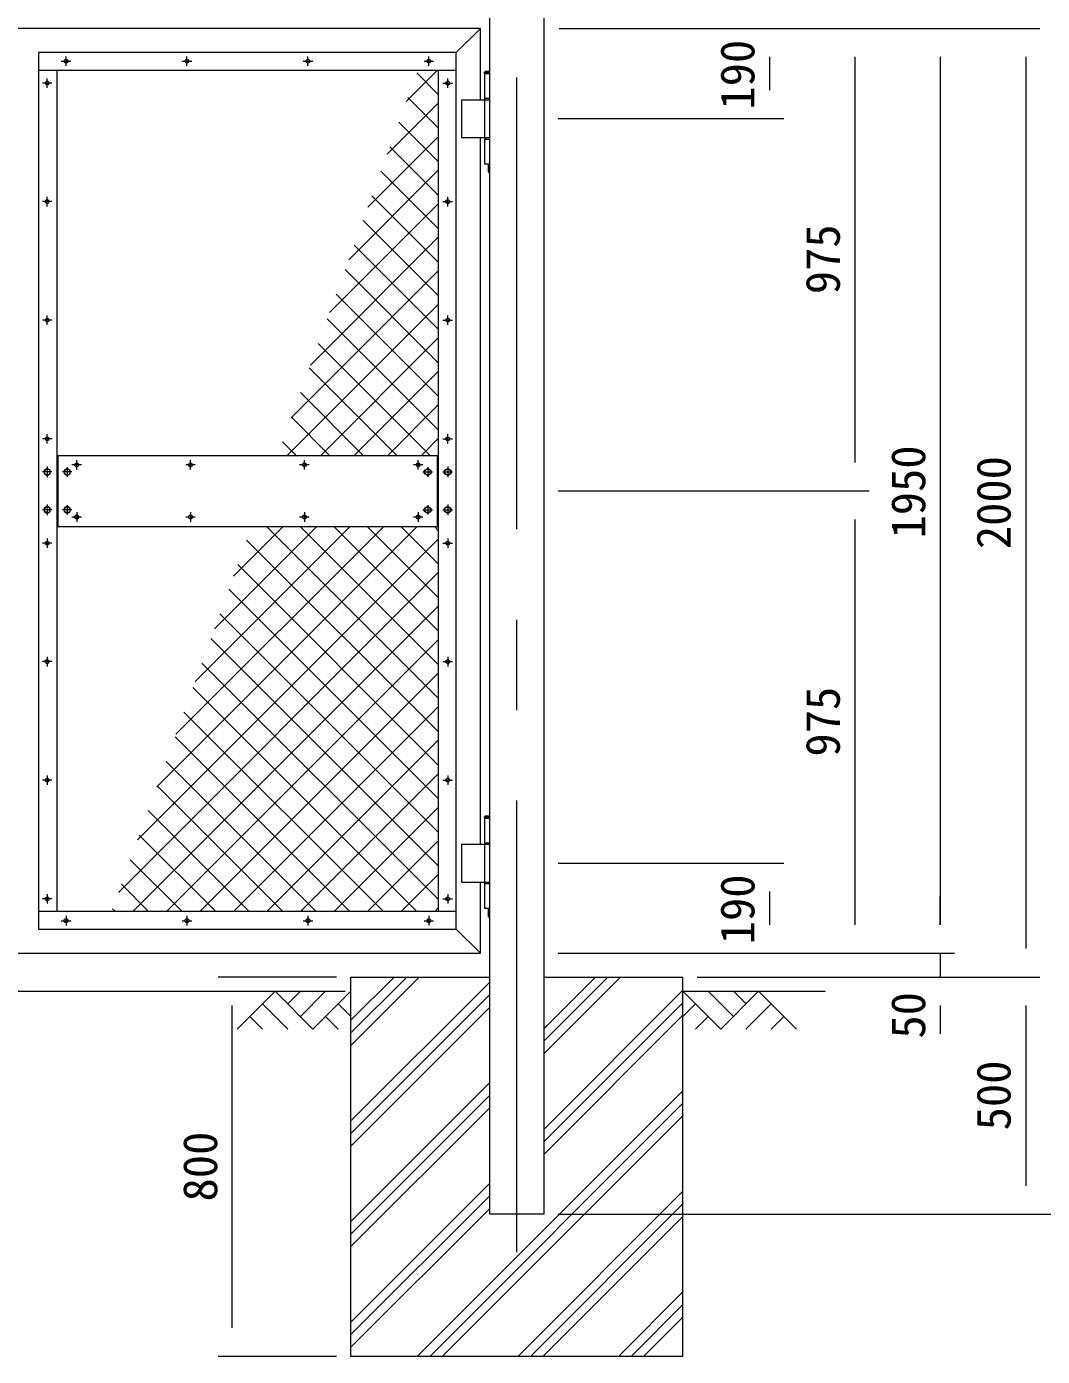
# Model space of a CAD drawing. Units: millimetres, scale not verified. Extents: x -6300 to 6300, y -4455 to 4455.
# Drawn here: x -355 to 1786, y -2581 to 224 of the extents above; entities that cross this region are included whole.
import ezdxf
from ezdxf.enums import TextEntityAlignment as Align

# ---------------------------------------------------------------- set-up
doc = ezdxf.new("R2010")
doc.units = ezdxf.units.MM
doc.header["$LTSCALE"] = 30
doc.linetypes.add('USER1', pattern=[50.8, 31.75, -6.35, 6.35, -6.35])
for name, color, linetype, lineweight in [('0-0_D-DCR-HCH', 7, 'Continuous', 9), ('0-1_D-STR4', 7, 'Continuous', 9), ('0-2_D-STR1', 1, 'Continuous', 18), ('0-3_D-STR3', 3, 'Continuous', 13), ('0-4_D-BMK', 2, 'USER1', 13), ('0-5_D-BGD', 7, 'Continuous', 9), ('0-6_D-STR-DIM', 7, 'Continuous', 9)]:
    doc.layers.add(name, color=color, linetype=linetype, lineweight=lineweight)
doc.styles.add('ＭＳ ゴシック', font='')
doc.styles.get('ＭＳ ゴシック').set_extended_font_data('MS Gothic')

msp = doc.modelspace()

# ---------------------------------------------------------------- linework, layer by layer
at = {"layer": '0-0_D-DCR-HCH'}
for p, q in [((445.53, 65.5), (510.71, 130.68)), ((512.82, 80.5), (467.49, 125.83)), ((405.07, -45.68), (512.82, 62.08)), ((512.82, 9.79), (448.62, 73.99)), ((512.82, -60.92), (429.75, 22.14)), ((364.6, -156.85), (512.82, -8.63)), ((512.82, -131.64), (410.88, -29.7)), ((324.14, -268.03), (512.82, -79.34)), ((512.82, -202.35), (392.01, -81.54)), ((512.82, -273.06), (373.14, -133.38)), ((283.67, -379.2), (512.82, -150.05)), ((512.82, -343.77), (354.28, -185.22)), ((243.21, -490.38), (512.82, -220.77)), ((512.82, -414.48), (335.41, -237.07)), ((202.74, -601.55), (512.82, -291.48)), ((512.82, -485.19), (316.54, -288.91)), ((194.49, -680.52), (512.82, -362.19)), ((512.82, -555.9), (297.67, -340.75)), ((512.82, -626.61), (278.8, -392.59)), ((496.02, -680.52), (259.93, -444.43)), ((265.2, -680.52), (512.82, -432.9)), ((425.31, -680.52), (241.06, -496.27)), ((335.91, -680.52), (512.82, -503.61)), ((354.6, -680.52), (222.19, -548.12)), ((406.62, -680.52), (512.82, -574.32)), ((283.89, -680.52), (203.32, -599.96)), ((213.18, -680.52), (184.46, -651.8)), ((477.33, -680.52), (512.82, -645.03)), ((-80.51, -1379.78), (468.75, -830.52)), ((-40.04, -1268.6), (398.04, -830.52)), ((0.42, -1157.43), (327.33, -830.52)), ((40.89, -1046.25), (256.62, -830.52)), ((81.35, -935.08), (185.91, -830.52)), ((512.82, -1192.3), (151.04, -830.52)), ((512.82, -1121.58), (221.75, -830.52)), ((512.82, -1050.87), (292.46, -830.52)), ((512.82, -980.16), (363.18, -830.52)), ((512.82, -909.45), (433.89, -830.52)), ((512.82, -838.74), (504.6, -830.52)), ((-120.97, -1490.95), (512.82, -857.16)), ((512.82, -1263.01), (108.98, -859.17)), ((512.82, -1333.72), (90.11, -911.01)), ((-161.44, -1602.13), (512.82, -927.87)), ((512.82, -1404.43), (71.24, -962.85)), ((-130.32, -1641.72), (512.82, -998.58)), ((512.82, -1475.14), (52.37, -1014.69)), ((-59.61, -1641.72), (512.82, -1069.29)), ((512.82, -1545.85), (33.5, -1066.53)), ((512.82, -1616.56), (14.64, -1118.38)), ((11.1, -1641.72), (512.82, -1140)), ((467.27, -1641.72), (-4.23, -1170.22)), ((396.56, -1641.72), (-23.1, -1222.06)), ((81.81, -1641.72), (512.82, -1210.71)), ((325.85, -1641.72), (-41.97, -1273.9)), ((152.53, -1641.72), (512.82, -1281.43)), ((255.14, -1641.72), (-60.84, -1325.74)), ((223.24, -1641.72), (512.82, -1352.14)), ((184.43, -1641.72), (-79.71, -1377.58)), ((113.72, -1641.72), (-98.58, -1429.43)), ((293.95, -1641.72), (512.82, -1422.85)), ((43, -1641.72), (-117.45, -1481.27)), ((364.66, -1641.72), (512.82, -1493.56)), ((-27.71, -1641.72), (-136.32, -1533.11)), ((435.37, -1641.72), (512.82, -1564.27)), ((-98.42, -1641.72), (-155.18, -1584.95)), ((-169.13, -1641.72), (-174.05, -1636.79)), ((506.08, -1641.72), (512.82, -1634.98)), ((328.62, -1924.8), (472.9, -1780.52)), ((328.62, -1898.28), (446.38, -1780.52)), ((328.62, -1871.76), (419.86, -1780.52)), ((328.62, -2083.89), (621.47, -1791.04)), ((735.77, -1941.91), (897.16, -1780.52)), ((735.77, -1915.39), (870.64, -1780.52)), ((735.77, -1888.88), (844.13, -1780.52)), ((168.98, -1810.52), (89.17, -1890.34)), ((168.98, -1810.52), (248.8, -1890.34)), ((195.59, -1837.13), (222.2, -1810.52)), ((222.2, -1863.73), (275.41, -1810.52)), ((248.8, -1890.34), (328.62, -1810.52)), ((328.62, -2110.41), (621.47, -1817.56)), ((735.77, -2101.01), (1028.62, -1808.16)), ((1108.44, -1890.34), (1028.62, -1810.52)), ((1135.04, -1863.73), (1081.83, -1810.52)), ((1188.26, -1810.52), (1108.44, -1890.34)), ((1161.79, -1837.26), (1135.04, -1810.52)), ((1188.26, -1810.52), (1268.07, -1890.34)), ((142.38, -1837.13), (195.83, -1890.34)), ((302.01, -1837.13), (328.62, -1863.61)), ((328.62, -2136.93), (621.47, -1844.08)), ((735.77, -2127.52), (1028.62, -1834.67)), ((1055.23, -1837.13), (1028.62, -1863.61)), ((1214.86, -1837.13), (1161.41, -1890.34)), ((115.77, -1863.73), (142.5, -1890.34)), ((275.41, -1863.73), (302.14, -1890.34)), ((735.77, -2154.04), (1028.62, -1861.19)), ((1081.83, -1863.73), (1055.1, -1890.34)), ((1241.47, -1863.73), (1214.74, -1890.34)), ((328.62, -2296.03), (621.47, -2003.18)), ((328.62, -2322.54), (621.47, -2029.69)), ((468.39, -2580.52), (1028.62, -2020.29)), ((494.91, -2580.52), (1028.62, -2046.81)), ((328.62, -2349.06), (621.47, -2056.21)), ((521.42, -2580.52), (1028.62, -2073.32)), ((328.62, -2508.16), (621.47, -2215.31)), ((328.62, -2534.67), (621.47, -2241.82)), ((680.52, -2580.52), (1028.62, -2232.42)), ((328.62, -2561.19), (621.47, -2268.34)), ((707.04, -2580.52), (1028.62, -2258.94)), ((733.56, -2580.52), (1028.62, -2285.46)), ((892.65, -2580.52), (1028.62, -2444.55)), ((919.17, -2580.52), (1028.62, -2471.07)), ((945.69, -2580.52), (1028.62, -2497.59))]:
    msp.add_line(p, q, dxfattribs=at)
at = {"layer": '0-1_D-STR4'}
for p, q in [((735.77, -1780.52), (1028.62, -1780.52)), ((1028.62, -2580.52), (1028.62, -1780.52)), ((1028.62, -2580.52), (328.62, -2580.52))]:
    msp.add_line(p, q, dxfattribs=at)
msp.add_lwpolyline([(328.62, -2580.52), (328.62, -1780.52), (621.47, -1780.52)], dxfattribs=at)
at = {"layer": '0-2_D-STR1'}
for p, q in [((621.47, -2280.52), (621.47, 1209.48)), ((735.77, -2280.52), (735.77, 1209.48)), ((550.82, 168.68), (601.62, 219.48)), ((-329.48, 168.68), (-329.48, -1679.72)), ((601.62, -1500.52), (601.62, -10.52)), ((550.82, -1679.72), (601.62, -1730.52)), ((735.77, -2280.52), (621.47, -2280.52))]:
    msp.add_line(p, q, dxfattribs=at)
for points in [[(601.62, 69.48), (601.62, 219.48), (-1311.38, 219.48), (-1311.38, -738.52)], [(-329.48, -1679.72), (550.82, -1679.72), (550.82, 168.68), (-329.48, 168.68)], [(-1276.48, -1730.52), (601.62, -1730.52), (601.62, -1580.52)]]:
    msp.add_lwpolyline(points, dxfattribs=at)
at = {"layer": '0-3_D-STR3'}
for p, q in [((550.82, 130.68), (-329.48, 130.68)), ((-291.48, 130.68), (-291.48, -1641.72)), ((512.82, 130.68), (512.82, -1641.72)), ((610.29, 124.48), (621.47, 124.48)), ((610.29, 124.48), (610.29, -65.52)), ((612.31, 129.48), (610.31, 127.48)), ((610.31, 127.48), (621.47, 127.48)), ((610.31, 124.48), (610.31, 127.48)), ((612.31, 129.48), (621.47, 129.48)), ((562.09, 69.48), (621.47, 69.48)), ((562.09, 69.48), (562.09, -10.52)), ((610.29, 72.48), (621.47, 72.48)), ((562.09, -10.52), (621.47, -10.52)), ((610.29, -13.52), (621.47, -13.52)), ((610.29, -65.52), (621.47, -65.52)), ((617.79, -65.52), (617.79, -80.52)), ((-291.48, -680.52), (512.82, -680.52)), ((-289.33, -680.52), (-289.33, -830.52)), ((510.67, -680.52), (510.67, -830.52)), ((-291.48, -830.52), (512.82, -830.52)), ((610.29, -1445.52), (621.47, -1445.52)), ((610.29, -1445.52), (610.29, -1635.52)), ((612.31, -1440.52), (610.31, -1442.52)), ((610.31, -1442.52), (621.47, -1442.52)), ((610.31, -1445.52), (610.31, -1442.52)), ((612.31, -1440.52), (621.47, -1440.52)), ((562.09, -1500.52), (621.47, -1500.52)), ((562.09, -1500.52), (562.09, -1580.52)), ((610.29, -1497.52), (621.47, -1497.52)), ((562.09, -1580.52), (621.47, -1580.52)), ((610.29, -1583.52), (621.47, -1583.52)), ((-329.48, -1641.72), (550.82, -1641.72)), ((610.29, -1635.52), (621.47, -1635.52)), ((617.79, -1635.52), (617.79, -1650.52))]:
    msp.add_line(p, q, dxfattribs=at)
for points in [[(621.47, -86.64), (617.79, -80.52), (621.47, -80.52)], [(621.47, -1656.64), (617.79, -1650.52), (621.47, -1650.52)]]:
    msp.add_lwpolyline(points, dxfattribs=at)
for points in [[(-304.98, -711.77), (-311.48, -708.01), (-317.98, -711.77), (-317.98, -719.27), (-311.48, -723.03), (-304.98, -719.27)], [(-262.83, -711.77), (-269.33, -708.01), (-275.83, -711.77), (-275.83, -719.27), (-269.33, -723.03), (-262.83, -719.27)], [(484.17, -711.77), (490.67, -708.01), (497.17, -711.77), (497.17, -719.27), (490.67, -723.03), (484.17, -719.27)], [(526.32, -711.77), (532.82, -708.01), (539.32, -711.77), (539.32, -719.27), (532.82, -723.03), (526.32, -719.27)], [(-304.98, -791.77), (-311.48, -788.01), (-317.98, -791.77), (-317.98, -799.27), (-311.48, -803.03), (-304.98, -799.27)], [(-262.83, -791.77), (-269.33, -788.01), (-275.83, -791.77), (-275.83, -799.27), (-269.33, -803.03), (-262.83, -799.27)], [(484.17, -791.77), (490.67, -788.01), (497.17, -791.77), (497.17, -799.27), (490.67, -803.03), (484.17, -799.27)], [(526.32, -791.77), (532.82, -788.01), (539.32, -791.77), (539.32, -799.27), (532.82, -803.03), (526.32, -799.27)]]:
    msp.add_lwpolyline(points, close=True, dxfattribs=at)
for centre, radius in [((-271.83, 150.68), 4), ((-16.83, 150.68), 4), ((238.17, 150.68), 4), ((493.17, 150.68), 4), ((-311.48, 104.48), 4), ((532.82, 104.48), 4), ((-311.48, -145.52), 4), ((532.82, -145.52), 4), ((-311.48, -395.52), 4), ((532.82, -395.52), 4), ((-311.48, -645.52), 4), ((532.82, -645.52), 4), ((-249.33, -700.52), 4), ((-9.33, -700.52), 4), ((230.67, -700.52), 4), ((470.67, -700.52), 4), ((-311.48, -715.52), 6.25), ((-269.33, -715.52), 6.25), ((490.67, -715.52), 6.25), ((532.82, -715.52), 6.25), ((-311.48, -795.52), 6.25), ((-269.33, -795.52), 6.25), ((-249.33, -810.52), 4), ((-9.33, -810.52), 4), ((230.67, -810.52), 4), ((470.67, -810.52), 4), ((490.67, -795.52), 6.25), ((532.82, -795.52), 6.25), ((-311.48, -865.52), 4), ((532.82, -865.52), 4), ((-311.48, -1115.52), 4), ((532.82, -1115.52), 4), ((-311.48, -1365.52), 4), ((532.82, -1365.52), 4), ((-311.48, -1615.52), 4), ((532.82, -1615.52), 4), ((-271.83, -1661.72), 4), ((-16.83, -1661.72), 4), ((238.17, -1661.72), 4), ((493.17, -1661.72), 4)]:
    msp.add_circle(centre, radius, dxfattribs=at)
at = {"layer": '0-4_D-BMK'}
for p, q in [((678.62, -2360.52), (678.62, 1299.48)), ((-281.81, 150.68), (-261.86, 150.68)), ((-271.83, 140.71), (-271.83, 160.66)), ((-26.81, 150.68), (-6.86, 150.68)), ((-16.83, 140.71), (-16.83, 160.66)), ((228.19, 150.68), (248.14, 150.68)), ((238.17, 140.71), (238.17, 160.66)), ((483.19, 150.68), (503.14, 150.68)), ((493.17, 140.71), (493.17, 160.66)), ((-311.48, 94.51), (-311.48, 114.46)), ((532.82, 94.51), (532.82, 114.46)), ((-301.51, 104.48), (-321.46, 104.48)), ((522.84, 104.48), (542.79, 104.48)), ((-311.48, -155.49), (-311.48, -135.54)), ((532.82, -155.49), (532.82, -135.54)), ((-301.51, -145.52), (-321.46, -145.52)), ((522.84, -145.52), (542.79, -145.52)), ((-311.48, -405.49), (-311.48, -385.54)), ((532.82, -405.49), (532.82, -385.54)), ((-301.51, -395.52), (-321.46, -395.52)), ((522.84, -395.52), (542.79, -395.52)), ((-311.48, -655.49), (-311.48, -635.54)), ((532.82, -655.49), (532.82, -635.54)), ((-301.51, -645.52), (-321.46, -645.52)), ((522.84, -645.52), (542.79, -645.52)), ((-239.36, -700.52), (-259.31, -700.52)), ((-249.33, -710.49), (-249.33, -690.54)), ((0.64, -700.52), (-19.31, -700.52)), ((-9.33, -710.49), (-9.33, -690.54)), ((240.64, -700.52), (220.69, -700.52)), ((230.67, -710.49), (230.67, -690.54)), ((480.64, -700.52), (460.69, -700.52)), ((470.67, -710.49), (470.67, -690.54)), ((-301.48, -715.52), (-321.48, -715.52)), ((-311.48, -704.38), (-311.48, -726.66)), ((-259.33, -715.52), (-279.33, -715.52)), ((-269.33, -705.52), (-269.33, -725.52)), ((480.67, -715.52), (500.67, -715.52)), ((490.67, -705.52), (490.67, -725.52)), ((522.82, -715.52), (542.82, -715.52)), ((532.82, -704.38), (532.82, -726.66)), ((-311.48, -784.38), (-311.48, -806.66)), ((532.82, -784.38), (532.82, -806.66)), ((-301.48, -795.52), (-321.48, -795.52)), ((-259.33, -795.52), (-279.33, -795.52)), ((-269.33, -785.52), (-269.33, -805.52)), ((-239.36, -810.52), (-259.31, -810.52)), ((-249.33, -800.54), (-249.33, -820.49)), ((0.64, -810.52), (-19.31, -810.52)), ((-9.33, -800.54), (-9.33, -820.49)), ((240.64, -810.52), (220.69, -810.52)), ((230.67, -800.54), (230.67, -820.49)), ((480.64, -810.52), (460.69, -810.52)), ((470.67, -800.54), (470.67, -820.49)), ((480.67, -795.52), (500.67, -795.52)), ((490.67, -785.52), (490.67, -805.52)), ((522.82, -795.52), (542.82, -795.52)), ((-301.51, -865.52), (-321.46, -865.52)), ((-311.48, -855.54), (-311.48, -875.49)), ((522.84, -865.52), (542.79, -865.52)), ((532.82, -855.54), (532.82, -875.49)), ((-301.51, -1115.52), (-321.46, -1115.52)), ((-311.48, -1105.54), (-311.48, -1125.49)), ((522.84, -1115.52), (542.79, -1115.52)), ((532.82, -1105.54), (532.82, -1125.49)), ((-301.51, -1365.52), (-321.46, -1365.52)), ((-311.48, -1355.54), (-311.48, -1375.49)), ((522.84, -1365.52), (542.79, -1365.52)), ((532.82, -1355.54), (532.82, -1375.49)), ((-301.51, -1615.52), (-321.46, -1615.52)), ((-311.48, -1605.54), (-311.48, -1625.49)), ((522.84, -1615.52), (542.79, -1615.52)), ((532.82, -1605.54), (532.82, -1625.49)), ((-271.83, -1651.74), (-271.83, -1671.69)), ((-16.83, -1651.74), (-16.83, -1671.69)), ((238.17, -1651.74), (238.17, -1671.69)), ((493.17, -1651.74), (493.17, -1671.69)), ((-281.81, -1661.72), (-261.86, -1661.72)), ((-26.81, -1661.72), (-6.86, -1661.72)), ((228.19, -1661.72), (248.14, -1661.72)), ((483.19, -1661.72), (503.14, -1661.72))]:
    msp.add_line(p, q, dxfattribs=at)
at = {"layer": '0-5_D-BGD'}
for p, q in [((-2971.38, -1810.52), (316.62, -1810.52)), ((1028.62, -1810.52), (1328.62, -1810.52))]:
    msp.add_line(p, q, dxfattribs=at)
at = {"layer": '0-6_D-STR-DIM'}
for p, q in [((767.72, 219.48), (1241.17, 219.48)), ((767.72, 219.48), (1421.17, 219.48)), ((767.72, 219.48), (1601.17, 219.48)), ((767.72, 219.48), (1781.17, 219.48)), ((767.72, 219.48), (1781.17, 219.48)), ((1211.17, 159.48), (1211.17, 89.48)), ((1391.17, 159.48), (1391.17, -695.52)), ((1571.17, 159.48), (1571.17, -1670.52)), ((1751.17, 159.48), (1751.17, -1720.52)), ((765.77, 29.48), (1241.17, 29.48)), ((765.77, -755.52), (1421.17, -755.52)), ((765.77, -755.52), (1421.17, -755.52)), ((1391.17, -815.52), (1391.17, -1670.52)), ((765.77, -1540.52), (1241.17, -1540.52)), ((1211.17, -1600.52), (1211.17, -1670.52)), ((1571.17, -1670.52), (1571.17, -1610.52)), ((765.77, -1730.52), (1241.17, -1730.52)), ((765.77, -1730.52), (1421.17, -1730.52)), ((765.77, -1730.52), (1601.17, -1730.52)), ((765.77, -1730.52), (1601.17, -1730.52)), ((1571.17, -1730.52), (1571.17, -1780.52)), ((298.62, -1780.52), (48.62, -1780.52)), ((1058.62, -1780.52), (1781.17, -1780.52)), ((1058.62, -1780.52), (1601.17, -1780.52)), ((1058.62, -1780.52), (1781.17, -1780.52)), ((78.62, -2520.52), (78.62, -1840.52)), ((1571.17, -1840.52), (1571.17, -1900.52)), ((1751.17, -1840.52), (1751.17, -2220.52)), ((765.77, -2280.52), (1971.22, -2280.52)), ((765.77, -2280.52), (1781.17, -2280.52)), ((298.62, -2580.52), (48.62, -2580.52))]:
    msp.add_line(p, q, dxfattribs=at)

# ---------------------------------------------------------------- texts
at = {"layer": '0-6_D-STR-DIM', "style": 'ＭＳ ゴシック'}
for s, p in [('190', (1201.05, 48.51)), ('975', (1381.05, -340.73)), ('1950', (1561.05, -855.87)), ('2000', (1741.05, -878.39)), ('975', (1381.05, -1315.73)), ('190', (1201.05, -1711.49)), ('50', (1561.05, -1910.35)), ('500', (1741.05, -2103.83)), ('800', (68.5, -2253.83))]:
    msp.add_text(s, height=72.14, rotation=90, dxfattribs=at).set_placement(p, align=Align.BOTTOM_LEFT)

doc.saveas('drawing.dxf')
